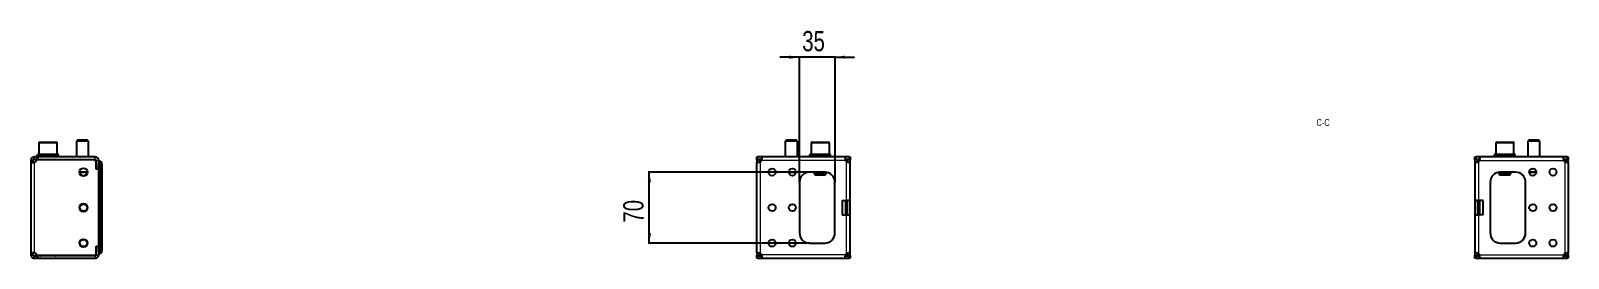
# Model space of a CAD drawing. Header units: millimetres. Extents: x 535 to 4661, y -1571 to 657.
# Drawn here: x 3145 to 4661, y 149 to 373 of the extents above; entities that cross this region are included whole.
import ezdxf

# ---------------------------------------------------------------- set-up
doc = ezdxf.new("R2010")
doc.units = ezdxf.units.MM
doc.layers.add('FORMAT', color=7, linetype='Continuous')
doc.styles.add('SLDTEXTSTYLE0', font='TXT', dxfattribs={"width": 0.75})
doc.dimstyles.new('SLDDIMSTYLE0', dxfattribs={"dimtxt": 20, "dimasz": 10, "dimexe": 0, "dimexo": 0.0625, "dimgap": 5, "dimtad": 2, "dimdec": 1, "dimrnd": 1e-09, "dimzin": 12, "dimdsep": 46, "dimtxsty": 'SLDTEXTSTYLE0', "dimsah": 1, "dimcen": 0.09, "dimadec": 0, "dimazin": 3, "dimtfac": 1, "dimtofl": 0, "dimtmove": 0, "dimatfit": 3, "dimfxl": 0, "dimfrac": 2, "dimtolj": 1, "dimtzin": 12, "dimarcsym": 0})
doc.dimstyles.new('SLDDIMSTYLE1', dxfattribs={"dimtxt": 20, "dimasz": 10, "dimexe": 0, "dimexo": 0.0625, "dimgap": 5, "dimtad": 2, "dimdec": 1, "dimrnd": 1e-09, "dimzin": 12, "dimdsep": 46, "dimtxsty": 'SLDTEXTSTYLE0', "dimsah": 1, "dimcen": 0.09, "dimadec": 0, "dimazin": 3, "dimtfac": 1, "dimtmove": 0, "dimatfit": 0, "dimfxl": 0, "dimfrac": 2, "dimtolj": 1, "dimtzin": 12, "dimarcsym": 0})

# ---------------------------------------------------------------- blocks, each defined once
blk = doc.blocks.new('_D_9')
at = {"layer": 'FORMAT'}
for p, q in [((3902.8, 347.1), (3883.5, 347.1)), ((3902.8, 223.6), (3902.8, 348.1)), ((3937.8, 347.1), (3902.8, 347.1)), ((3937.8, 223.6), (3937.8, 348.1)), ((3937.8, 347.1), (3957, 347.1))]:
    blk.add_line(p, q, dxfattribs=at)
for points in [[(3902.8, 347.1), (3892.8, 348.6), (3892.8, 345.5)], [(3937.8, 347.1), (3947.8, 345.5), (3947.8, 348.6)]]:
    blk.add_solid(points, dxfattribs=at)
at = {"layer": 'FORMAT', "insert": (3905.5, 372.9), "char_height": 20, "attachment_point": 1, "style": 'SLDTEXTSTYLE0'}
blk.add_mtext('35', dxfattribs=at)
blk = doc.blocks.new('_D_10')
at = {"layer": 'FORMAT'}
for p, q in [((3912.7, 233.6), (3753.7, 233.6)), ((3754.7, 163.6), (3754.7, 233.6)), ((3912.7, 163.6), (3753.7, 163.6))]:
    blk.add_line(p, q, dxfattribs=at)
for points in [[(3754.7, 233.6), (3753.2, 223.6), (3756.3, 223.6)], [(3754.7, 163.6), (3756.3, 173.6), (3753.2, 173.6)]]:
    blk.add_solid(points, dxfattribs=at)
at = {"layer": 'FORMAT', "insert": (3729, 183.8), "char_height": 20, "attachment_point": 1, "rotation": 90, "style": 'SLDTEXTSTYLE0'}
blk.add_mtext('70', dxfattribs=at)

msp = doc.modelspace()

# ---------------------------------------------------------------- linework, layer by layer
at = {"color": 7, "linetype": 'Continuous', "lineweight": 25}
for p, q in [((3152.82, 262.07), (3152.82, 251.07)), ((3153.82, 263.07), (3169.82, 263.07)), ((3170.82, 251.07), (3170.82, 262.07)), ((3190.9, 265.07), (3189.82, 264)), ((3189.82, 264), (3189.82, 248.57)), ((3201.82, 264), (3189.82, 264)), ((3200.75, 265.07), (3190.9, 265.07)), ((3201.82, 264), (3200.75, 265.07)), ((3201.82, 248.57), (3201.82, 264)), ((3889.83, 265.07), (3888.75, 264)), ((3888.75, 264), (3888.75, 248.57)), ((3900.75, 264), (3888.75, 264)), ((3899.68, 265.07), (3889.83, 265.07)), ((3900.75, 264), (3899.68, 265.07)), ((3900.75, 248.57), (3900.75, 264)), ((3914.25, 262.07), (3914.25, 251.07)), ((3915.25, 263.07), (3923.64, 263.07)), ((3923.64, 263.07), (3931.25, 263.07)), ((3932.25, 251.07), (3932.25, 262.07)), ((4589.25, 262.07), (4589.25, 251.07)), ((4590.25, 263.07), (4598.59, 263.07)), ((4598.59, 263.07), (4606.25, 263.07)), ((4607.25, 251.07), (4607.25, 262.07)), ((4621.83, 265.07), (4620.75, 264)), ((4620.75, 264), (4620.75, 248.57)), ((4632.75, 264), (4620.75, 264)), ((4631.68, 265.07), (4621.83, 265.07)), ((4632.75, 264), (4631.68, 265.07)), ((4632.75, 248.57), (4632.75, 264)), ((3144.82, 245.07), (3144.82, 243.85)), ((3147.32, 245.07), (3144.82, 245.07)), ((3147.32, 243.85), (3144.82, 243.85)), ((3144.82, 243.85), (3144.82, 153.3)), ((3147.32, 245.07), (3147.32, 243.85)), ((3148.32, 246.07), (3148.32, 248.57)), ((3150.72, 248.57), (3148.32, 248.57)), ((3150.73, 246.07), (3148.32, 246.07)), ((3150.72, 248.57), (3150.72, 246.07)), ((3150.72, 248.57), (3151.72, 248.57)), ((3151.72, 246.07), (3150.72, 246.07)), ((3151.57, 251.07), (3151.57, 250.07)), ((3151.57, 251.07), (3151.58, 251.07)), ((3151.57, 250.07), (3151.58, 250.07)), ((3151.58, 251.07), (3151.58, 250.82)), ((3152.37, 251.07), (3151.58, 251.07)), ((3151.58, 250.07), (3151.58, 250.32)), ((3152.37, 250.07), (3151.58, 250.07)), ((3208.32, 248.57), (3151.72, 248.57)), ((3151.72, 246.07), (3208.32, 246.07)), ((3151.75, 245.97), (3206.72, 245.97)), ((3152.37, 251.07), (3152.47, 251.07)), ((3152.37, 250.07), (3152.47, 250.07)), ((3152.47, 251.07), (3152.47, 250.82)), ((3154.61, 251.07), (3152.47, 251.07)), ((3152.47, 250.07), (3152.47, 250.32)), ((3154.61, 250.07), (3152.47, 250.07)), ((3154.61, 251.07), (3154.79, 251.07)), ((3154.61, 250.07), (3154.79, 250.07)), ((3154.79, 251.07), (3154.79, 250.82)), ((3157.95, 251.07), (3154.79, 251.07)), ((3154.79, 250.07), (3154.79, 250.32)), ((3157.95, 250.07), (3154.79, 250.07)), ((3155.82, 250.07), (3155.82, 248.57)), ((3157.95, 251.07), (3158.18, 251.07)), ((3157.95, 250.07), (3158.18, 250.07)), ((3158.18, 251.07), (3158.18, 250.82)), ((3161.87, 251.07), (3158.18, 251.07)), ((3158.18, 250.07), (3158.18, 250.32)), ((3161.87, 250.07), (3158.18, 250.07)), ((3161.87, 251.07), (3161.96, 251.07)), ((3161.87, 250.07), (3162.05, 250.07)), ((3162.05, 250.07), (3162.12, 250.07)), ((3162.09, 251.07), (3162.12, 251.07)), ((3162.12, 251.07), (3162.12, 250.82)), ((3165.79, 251.07), (3162.12, 251.07)), ((3162.12, 250.07), (3162.12, 250.32)), ((3165.79, 250.07), (3162.12, 250.07)), ((3165.79, 251.07), (3166.02, 251.07)), ((3165.79, 250.07), (3166.02, 250.07)), ((3166.02, 251.07), (3166.02, 250.82)), ((3169.11, 251.07), (3166.02, 251.07)), ((3166.02, 250.07), (3166.02, 250.32)), ((3169.11, 250.07), (3166.02, 250.07)), ((3167.82, 248.57), (3167.82, 250.07)), ((3169.11, 251.07), (3169.28, 251.07)), ((3169.11, 250.07), (3169.28, 250.07)), ((3169.28, 251.07), (3169.28, 250.82)), ((3171.31, 251.07), (3169.28, 251.07)), ((3169.28, 250.07), (3169.28, 250.32)), ((3171.31, 250.07), (3169.28, 250.07)), ((3171.31, 251.07), (3171.4, 251.07)), ((3171.31, 250.07), (3171.4, 250.07)), ((3171.4, 251.07), (3171.4, 250.82)), ((3172.07, 251.07), (3171.4, 251.07)), ((3171.4, 250.07), (3171.4, 250.32)), ((3172.07, 250.07), (3171.4, 250.07)), ((3172.07, 250.07), (3172.07, 251.07)), ((3185.57, 246.07), (3185.57, 245.97)), ((3185.86, 246.07), (3185.86, 245.97)), ((3187.55, 246.07), (3187.55, 245.97)), ((3190.5, 246.07), (3190.5, 245.97)), ((3194.26, 246.07), (3194.26, 245.97)), ((3198.25, 246.07), (3198.25, 245.97)), ((3201.88, 246.07), (3201.88, 245.97)), ((3204.58, 246.07), (3204.58, 245.97)), ((3205.95, 246.07), (3205.95, 245.97)), ((3206.07, 245.97), (3206.07, 246.07)), ((3209.22, 236.47), (3209.22, 243.47)), ((3209.32, 245.07), (3209.32, 237.12)), ((3211.82, 245.07), (3211.82, 237.12)), ((3211.82, 244.82), (3212.02, 244.82)), ((3211.82, 155.1), (3211.82, 242.55)), ((3212.02, 244.82), (3213.71, 244.37)), ((3214.82, 241.47), (3214.82, 242.92)), ((3860.75, 246.07), (3860.75, 248.57)), ((3860.75, 248.57), (3861.86, 248.57)), ((3861.86, 246.07), (3860.75, 246.07)), ((3860.75, 246.07), (3860.75, 245.97)), ((3860.75, 245.97), (3863.25, 245.97)), ((3860.75, 245.36), (3860.75, 245.97)), ((3860.75, 245.36), (3860.75, 243.3)), ((3860.75, 153.85), (3860.75, 243.3)), ((3860.75, 243.3), (3861.85, 243.3)), ((3865.58, 248.57), (3861.86, 248.57)), ((3865.58, 246.07), (3861.86, 246.07)), ((3863.25, 245.97), (3863.25, 245.36)), ((3863.25, 245.36), (3863.25, 243.54)), ((3947.92, 248.57), (3865.58, 248.57)), ((3865.58, 248.57), (3865.58, 246.36)), ((3913, 251.07), (3913, 250.07)), ((3913, 251.07), (3913.01, 251.07)), ((3913, 250.07), (3913.01, 250.07)), ((3913.01, 251.07), (3913.01, 250.82)), ((3913.84, 251.07), (3913.01, 251.07)), ((3913.01, 250.07), (3913.01, 250.32)), ((3913.84, 250.07), (3913.01, 250.07)), ((3913.84, 251.07), (3913.94, 251.07)), ((3913.84, 250.07), (3913.94, 250.07)), ((3913.94, 251.07), (3913.94, 250.82)), ((3916.11, 251.07), (3913.94, 251.07)), ((3913.94, 250.07), (3913.94, 250.32)), ((3916.11, 250.07), (3913.94, 250.07)), ((3916.11, 251.07), (3916.29, 251.07)), ((3916.11, 250.07), (3916.29, 250.07)), ((3916.29, 251.07), (3916.29, 250.82)), ((3919.46, 251.07), (3916.29, 251.07)), ((3916.29, 250.07), (3916.29, 250.32)), ((3919.46, 250.07), (3916.29, 250.07)), ((3917.25, 250.07), (3917.25, 248.57)), ((3919.46, 251.07), (3919.69, 251.07)), ((3919.46, 250.07), (3919.69, 250.07)), ((3919.69, 251.07), (3919.69, 250.82)), ((3923.39, 251.07), (3919.69, 251.07)), ((3919.69, 250.07), (3919.69, 250.32)), ((3923.39, 250.07), (3919.69, 250.07)), ((3923.39, 251.07), (3923.69, 251.07)), ((3923.39, 251.07), (3923.47, 251.07)), ((3923.39, 250.07), (3923.55, 250.07)), ((3923.55, 250.07), (3923.64, 250.07)), ((3923.6, 251.07), (3923.64, 251.07)), ((3923.64, 251.07), (3923.64, 250.82)), ((3927.31, 251.07), (3923.64, 251.07)), ((3923.64, 250.07), (3923.64, 250.32)), ((3927.31, 250.07), (3923.64, 250.07)), ((3927.31, 251.07), (3927.53, 251.07)), ((3927.31, 250.07), (3927.53, 250.07)), ((3927.53, 251.07), (3927.53, 250.82)), ((3930.6, 251.07), (3927.53, 251.07)), ((3927.53, 250.07), (3927.53, 250.32)), ((3930.6, 250.07), (3927.53, 250.07)), ((3929.25, 248.57), (3929.25, 250.07)), ((3930.6, 251.07), (3930.77, 251.07)), ((3930.6, 250.07), (3930.77, 250.07)), ((3930.77, 251.07), (3930.77, 250.82)), ((3932.78, 251.07), (3930.77, 251.07)), ((3930.77, 250.07), (3930.77, 250.32)), ((3932.78, 250.07), (3930.77, 250.07)), ((3932.78, 251.07), (3932.87, 251.07)), ((3932.78, 250.07), (3932.87, 250.07)), ((3932.87, 251.07), (3932.87, 250.82)), ((3933.5, 251.07), (3932.87, 251.07)), ((3932.87, 250.07), (3932.87, 250.32)), ((3933.5, 250.07), (3932.87, 250.07)), ((3933.5, 250.07), (3933.5, 251.07)), ((3947.92, 248.57), (3947.92, 246.07)), ((3951.64, 248.57), (3947.92, 248.57)), ((3951.64, 246.07), (3947.92, 246.07)), ((3950.25, 245.97), (3952.75, 245.97)), ((3950.25, 245.36), (3950.25, 245.97)), ((3950.25, 243.53), (3950.25, 245.36)), ((3951.64, 248.57), (3952.75, 248.57)), ((3952.75, 246.07), (3951.64, 246.07)), ((3952.75, 248.57), (3952.75, 246.07)), ((3952.75, 245.97), (3952.75, 246.07)), ((3952.75, 245.97), (3952.75, 245.36)), ((3952.75, 243.3), (3952.75, 245.36)), ((3952.75, 205.57), (3952.75, 243.3)), ((4568.75, 246.07), (4568.75, 248.57)), ((4568.75, 248.57), (4569.86, 248.57)), ((4569.86, 246.07), (4568.75, 246.07)), ((4568.75, 246.07), (4568.75, 245.97)), ((4568.75, 245.97), (4571.25, 245.97)), ((4568.75, 245.36), (4568.75, 245.97)), ((4568.75, 245.36), (4568.75, 243.3)), ((4568.75, 243.3), (4569.85, 243.3)), ((4568.75, 243.3), (4568.75, 205.57)), ((4573.58, 248.57), (4569.86, 248.57)), ((4573.58, 246.07), (4569.86, 246.07)), ((4571.25, 245.97), (4571.25, 245.36)), ((4571.25, 245.36), (4571.25, 243.54)), ((4655.92, 248.57), (4573.58, 248.57)), ((4573.58, 248.57), (4573.58, 246.36)), ((4588, 251.07), (4588, 250.07)), ((4588, 251.07), (4588.01, 251.07)), ((4588, 250.07), (4588.01, 250.07)), ((4588.01, 251.07), (4588.01, 250.82)), ((4588.84, 251.07), (4588.01, 251.07)), ((4588.01, 250.07), (4588.01, 250.32)), ((4588.84, 250.07), (4588.01, 250.07)), ((4588.84, 251.07), (4588.94, 251.07)), ((4588.84, 250.07), (4588.94, 250.07)), ((4588.94, 251.07), (4588.94, 250.82)), ((4591.11, 251.07), (4588.94, 251.07)), ((4588.94, 250.07), (4588.94, 250.32)), ((4591.11, 250.07), (4588.94, 250.07)), ((4591.11, 251.07), (4591.29, 251.07)), ((4591.11, 250.07), (4591.29, 250.07)), ((4591.29, 251.07), (4591.29, 250.82)), ((4594.47, 251.07), (4591.29, 251.07)), ((4591.29, 250.07), (4591.29, 250.32)), ((4594.47, 250.07), (4591.29, 250.07)), ((4592.25, 250.07), (4592.25, 248.57)), ((4594.47, 251.07), (4594.7, 251.07)), ((4594.47, 250.07), (4594.7, 250.07)), ((4594.7, 251.07), (4594.7, 250.82)), ((4598.4, 251.07), (4594.7, 251.07)), ((4594.7, 250.07), (4594.7, 250.32)), ((4598.4, 250.07), (4594.7, 250.07)), ((4598.4, 251.07), (4598.64, 251.07)), ((4598.4, 251.07), (4598.47, 251.07)), ((4598.4, 250.07), (4598.55, 250.07)), ((4598.55, 250.07), (4598.65, 250.07)), ((4598.6, 251.07), (4598.65, 251.07)), ((4598.65, 251.07), (4598.65, 250.82)), ((4602.31, 251.07), (4598.65, 251.07)), ((4598.65, 250.07), (4598.65, 250.32)), ((4602.31, 250.07), (4598.65, 250.07)), ((4602.31, 251.07), (4602.54, 251.07)), ((4602.31, 250.07), (4602.54, 250.07)), ((4602.54, 251.07), (4602.54, 250.82)), ((4605.6, 251.07), (4602.54, 251.07)), ((4602.54, 250.07), (4602.54, 250.32)), ((4605.6, 250.07), (4602.54, 250.07)), ((4604.25, 248.57), (4604.25, 250.07)), ((4605.6, 251.07), (4605.77, 251.07)), ((4605.6, 250.07), (4605.77, 250.07)), ((4605.77, 251.07), (4605.77, 250.82)), ((4607.78, 251.07), (4605.77, 251.07)), ((4605.77, 250.07), (4605.77, 250.32)), ((4607.78, 250.07), (4605.77, 250.07)), ((4607.78, 251.07), (4607.87, 251.07)), ((4607.78, 250.07), (4607.87, 250.07)), ((4607.87, 251.07), (4607.87, 250.82)), ((4608.5, 251.07), (4607.87, 251.07)), ((4607.87, 250.07), (4607.87, 250.32)), ((4608.5, 250.07), (4607.87, 250.07)), ((4608.5, 250.07), (4608.5, 251.07)), ((4655.92, 246.07), (4655.92, 248.57)), ((4659.64, 248.57), (4655.92, 248.57)), ((4659.64, 246.07), (4655.92, 246.07)), ((4658.25, 245.97), (4660.75, 245.97)), ((4658.25, 245.36), (4658.25, 245.97)), ((4658.25, 243.53), (4658.25, 245.36)), ((4659.64, 248.57), (4660.75, 248.57)), ((4660.75, 246.07), (4659.64, 246.07)), ((4660.75, 248.57), (4660.75, 246.07)), ((4660.75, 245.97), (4660.75, 246.07)), ((4660.75, 245.97), (4660.75, 245.36)), ((4660.75, 243.3), (4660.75, 245.36)), ((4660.75, 243.3), (4660.75, 153.85)), ((3200.79, 233.07), (3192.85, 233.07)), ((3209.22, 238.05), (3209.32, 237.84)), ((3211.82, 236.47), (3209.22, 236.47)), ((3211.82, 237.12), (3209.32, 237.12)), ((3211.82, 236.47), (3211.82, 160.67)), ((3212.02, 155.72), (3212.02, 241.93)), ((3214.82, 241.47), (3214.82, 167.03)), ((3899.22, 233.07), (3892.29, 233.07)), ((3927.75, 233.57), (3912.75, 233.57)), ((3914.42, 233.48), (3914.4, 233.48)), ((3914.42, 233.47), (3914.42, 233.48)), ((3914.52, 233.47), (3914.42, 233.47)), ((3914.52, 233.57), (3914.52, 233.47)), ((3917.78, 233.47), (3914.52, 233.47)), ((3917.25, 233.47), (3917.25, 232.15)), ((3917.25, 232.15), (3918.33, 231.07)), ((3917.25, 232.15), (3923.54, 232.15)), ((3917.78, 233.47), (3919.68, 233.47)), ((3918.33, 231.07), (3923.49, 231.07)), ((3920.23, 233.47), (3919.68, 233.47)), ((3926.27, 233.47), (3920.23, 233.47)), ((3923.49, 231.07), (3928.18, 231.07)), ((3923.54, 232.15), (3929.25, 232.15)), ((3926.83, 233.47), (3926.27, 233.47)), ((3926.83, 233.47), (3928.73, 233.47)), ((3928.18, 231.07), (3929.25, 232.15)), ((3929.16, 233.47), (3928.73, 233.47)), ((3929.25, 232.15), (3929.25, 233.46)), ((4592.25, 233.46), (4592.25, 232.15)), ((4592.25, 232.15), (4593.33, 231.07)), ((4592.25, 232.15), (4598.51, 232.15)), ((4592.78, 233.47), (4592.34, 233.47)), ((4592.78, 233.47), (4594.68, 233.47)), ((4593.33, 231.07), (4598.46, 231.07)), ((4608.75, 233.57), (4593.75, 233.57)), ((4595.23, 233.47), (4594.68, 233.47)), ((4601.27, 233.47), (4595.23, 233.47)), ((4598.46, 231.07), (4603.18, 231.07)), ((4598.51, 232.15), (4604.25, 232.15)), ((4601.83, 233.47), (4601.27, 233.47)), ((4601.83, 233.47), (4603.73, 233.47)), ((4603.18, 231.07), (4604.25, 232.15)), ((4606.98, 233.47), (4603.73, 233.47)), ((4604.25, 232.15), (4604.25, 233.47)), ((4606.98, 233.47), (4606.98, 233.57)), ((4607.08, 233.47), (4606.98, 233.47)), ((4607.1, 233.48), (4607.08, 233.48)), ((4607.08, 233.47), (4607.08, 233.48)), ((4629.22, 233.07), (4622.29, 233.07)), ((3902.75, 223.57), (3902.75, 173.57)), ((3937.75, 173.57), (3937.75, 223.57)), ((4583.75, 223.57), (4583.75, 173.57)), ((4618.75, 173.57), (4618.75, 223.57)), ((3944.75, 205.57), (3949.25, 205.57)), ((3944.75, 205.57), (3944.75, 191.57)), ((3952.75, 205.57), (3949.25, 205.57)), ((3950.25, 191.57), (3950.25, 205.57)), ((3952.75, 191.57), (3952.75, 205.57)), ((4572.25, 205.57), (4568.75, 205.57)), ((4568.75, 205.57), (4568.75, 191.57)), ((4571.25, 205.57), (4571.25, 191.57)), ((4576.75, 205.57), (4572.25, 205.57)), ((4576.75, 191.57), (4576.75, 205.57)), ((3944.75, 191.57), (3949.25, 191.57)), ((3949.25, 191.57), (3952.75, 191.57)), ((3952.75, 153.85), (3952.75, 191.57)), ((4568.75, 191.57), (4572.25, 191.57)), ((4568.75, 191.57), (4568.75, 153.85)), ((4576.75, 191.57), (4572.25, 191.57)), ((3214.82, 167.03), (3214.82, 158.82)), ((3144.82, 153.3), (3147.32, 153.3)), ((3144.82, 153.3), (3144.82, 152.07)), ((3144.82, 152.07), (3147.32, 152.07)), ((3147.32, 153.3), (3147.32, 152.07)), ((3209.22, 160.67), (3211.82, 160.67)), ((3209.22, 153.67), (3209.22, 160.67)), ((3209.22, 159.6), (3209.32, 159.81)), ((3209.32, 160.02), (3209.32, 152.07)), ((3211.82, 160.02), (3209.32, 160.02)), ((3211.82, 160.02), (3211.82, 152.07)), ((3212.02, 152.82), (3211.82, 152.82)), ((3213.71, 153.28), (3212.02, 152.82)), ((3215.02, 165.08), (3214.82, 165.08)), ((3215.02, 165.04), (3214.82, 165.04)), ((3215.02, 165.03), (3214.82, 165.03)), ((3215.02, 160.82), (3214.82, 160.82)), ((3215.02, 160.77), (3214.82, 160.77)), ((3214.82, 158.82), (3214.82, 156.17)), ((3214.82, 154.73), (3214.82, 156.17)), ((3215.02, 164.59), (3215.02, 161.26)), ((3860.75, 153.85), (3860.75, 151.79)), ((3860.75, 151.17), (3860.75, 151.79)), ((3863.25, 153.62), (3863.25, 151.79)), ((3863.25, 151.79), (3863.25, 151.17)), ((3912.75, 163.57), (3927.75, 163.57)), ((3950.25, 151.79), (3950.25, 153.6)), ((3950.25, 151.17), (3950.25, 151.79)), ((3952.75, 153.85), (3951.66, 153.85)), ((3952.75, 151.79), (3952.75, 153.85)), ((3952.75, 151.79), (3952.75, 151.17)), ((4568.75, 153.85), (4568.75, 151.79)), ((4568.75, 151.17), (4568.75, 151.79)), ((4571.25, 153.62), (4571.25, 151.79)), ((4571.25, 151.79), (4571.25, 151.17)), ((4593.75, 163.57), (4608.75, 163.57)), ((4658.25, 151.79), (4658.25, 153.6)), ((4658.25, 151.17), (4658.25, 151.79)), ((4660.75, 153.85), (4659.66, 153.85)), ((4660.75, 151.79), (4660.75, 153.85)), ((4660.75, 151.79), (4660.75, 151.17)), ((3148.32, 148.57), (3148.32, 151.07)), ((3148.32, 151.07), (3150.72, 151.07)), ((3148.32, 148.57), (3150.72, 148.57)), ((3150.72, 151.07), (3150.72, 148.57)), ((3150.72, 151.07), (3151.72, 151.07)), ((3151.72, 148.57), (3150.72, 148.57)), ((3208.32, 151.07), (3151.72, 151.07)), ((3151.72, 148.57), (3208.32, 148.57)), ((3206.72, 151.17), (3151.75, 151.17)), ((3863.25, 151.17), (3860.75, 151.17)), ((3860.75, 151.17), (3860.75, 151.07)), ((3860.75, 148.57), (3860.75, 151.07)), ((3860.75, 151.07), (3861.86, 151.07)), ((3861.86, 148.57), (3860.75, 148.57)), ((3861.86, 151.07), (3865.58, 151.07)), ((3861.86, 148.57), (3865.58, 148.57)), ((3865.58, 151.07), (3865.58, 148.57)), ((3865.58, 148.57), (3947.92, 148.57)), ((3947.92, 151.07), (3951.64, 151.07)), ((3947.92, 148.57), (3947.92, 150.79)), ((3947.92, 148.57), (3951.64, 148.57)), ((3952.75, 151.17), (3950.25, 151.17)), ((3951.64, 151.07), (3952.75, 151.07)), ((3952.75, 148.57), (3951.64, 148.57)), ((3952.75, 151.07), (3952.75, 151.17)), ((3952.75, 151.07), (3952.75, 148.57)), ((4571.25, 151.17), (4568.75, 151.17)), ((4568.75, 151.17), (4568.75, 151.07)), ((4568.75, 148.57), (4568.75, 151.07)), ((4568.75, 151.07), (4569.86, 151.07)), ((4569.86, 148.57), (4568.75, 148.57)), ((4569.86, 151.07), (4573.58, 151.07)), ((4569.86, 148.57), (4573.58, 148.57)), ((4573.58, 148.57), (4573.58, 151.07)), ((4573.58, 148.57), (4655.92, 148.57)), ((4655.92, 151.07), (4659.64, 151.07)), ((4655.92, 148.57), (4655.92, 150.79)), ((4655.92, 148.57), (4659.64, 148.57)), ((4660.75, 151.17), (4658.25, 151.17)), ((4659.64, 151.07), (4660.75, 151.07)), ((4660.75, 148.57), (4659.64, 148.57)), ((4660.75, 151.07), (4660.75, 151.17)), ((4660.75, 151.07), (4660.75, 148.57))]:
    msp.add_line(p, q, dxfattribs=at)
at = {"color": 8, "linetype": 'Continuous', "lineweight": 18}
for p, q in [((3170.82, 262.07), (3152.82, 262.07)), ((3923.69, 262.07), (3914.25, 262.07)), ((3932.25, 262.07), (3923.69, 262.07)), ((4598.64, 262.07), (4589.25, 262.07)), ((4607.25, 262.07), (4598.64, 262.07)), ((3148.32, 243.3), (3148.32, 153.85)), ((3151.72, 248.57), (3151.72, 246.07)), ((3208.32, 246.07), (3208.32, 248.57)), ((3209.32, 245.07), (3211.82, 245.07)), ((3863.25, 245.36), (3860.75, 245.36)), ((3861.86, 248.57), (3861.86, 246.07)), ((3863.25, 245.07), (3865.34, 245.07)), ((3864.25, 153.3), (3864.25, 243.85)), ((3948.17, 245.07), (3865.34, 245.07)), ((3948.17, 245.07), (3950.25, 245.07)), ((3949.25, 205.57), (3949.25, 243.85)), ((3952.75, 245.36), (3950.25, 245.36)), ((3951.64, 246.07), (3951.64, 248.57)), ((4571.25, 245.36), (4568.75, 245.36)), ((4569.86, 248.57), (4569.86, 246.07)), ((4571.25, 245.07), (4573.34, 245.07)), ((4572.25, 243.85), (4572.25, 205.57)), ((4573.34, 245.07), (4656.17, 245.07)), ((4656.17, 245.07), (4658.25, 245.07)), ((4657.25, 243.85), (4657.25, 153.3)), ((4660.75, 245.36), (4658.25, 245.36)), ((4659.64, 246.07), (4659.64, 248.57)), ((3192.85, 234.07), (3200.79, 234.07)), ((3211.63, 236.47), (3211.63, 237.12)), ((3213.71, 241.47), (3212.02, 241.93)), ((3213.71, 156.17), (3213.71, 241.47)), ((3214.82, 241.47), (3213.71, 241.47)), ((3892.29, 234.07), (3899.22, 234.07)), ((3919.68, 233.57), (3919.68, 233.47)), ((3920.23, 233.57), (3920.23, 233.47)), ((3926.27, 233.57), (3926.27, 233.47)), ((3926.83, 233.57), (3926.83, 233.47)), ((4594.68, 233.57), (4594.68, 233.47)), ((4595.23, 233.57), (4595.23, 233.47)), ((4601.27, 233.57), (4601.27, 233.47)), ((4601.83, 233.57), (4601.83, 233.47)), ((4622.29, 234.07), (4629.22, 234.07)), ((3948.06, 191.57), (3948.06, 205.57)), ((3948.26, 205.57), (3948.26, 191.57)), ((3948.36, 191.57), (3948.36, 205.57)), ((3948.56, 205.57), (3948.56, 191.57)), ((3949.44, 191.57), (3949.44, 205.57)), ((3949.64, 205.57), (3949.64, 191.57)), ((3949.75, 191.57), (3949.75, 205.57)), ((3949.95, 205.57), (3949.95, 191.57)), ((4571.56, 191.57), (4571.56, 205.57)), ((4571.76, 205.57), (4571.76, 191.57)), ((4571.86, 191.57), (4571.86, 205.57)), ((4572.06, 205.57), (4572.06, 191.57)), ((4572.94, 191.57), (4572.94, 205.57)), ((4573.14, 205.57), (4573.14, 191.57)), ((4573.25, 191.57), (4573.25, 205.57)), ((4573.45, 205.57), (4573.45, 191.57)), ((3949.25, 153.3), (3949.25, 191.57)), ((4572.25, 191.57), (4572.25, 153.3)), ((3209.32, 152.07), (3211.82, 152.07)), ((3211.63, 160.02), (3211.63, 160.67)), ((3212.02, 155.72), (3213.71, 156.17)), ((3213.71, 156.17), (3214.82, 156.17)), ((3215.02, 164.59), (3214.82, 164.59)), ((3215.02, 161.26), (3214.82, 161.26)), ((3860.75, 151.79), (3863.25, 151.79)), ((3865.34, 152.07), (3863.25, 152.07)), ((3948.17, 152.07), (3865.34, 152.07)), ((3950.25, 152.07), (3948.17, 152.07)), ((3950.25, 151.79), (3952.75, 151.79)), ((4568.75, 151.79), (4571.25, 151.79)), ((4573.34, 152.07), (4571.25, 152.07)), ((4573.34, 152.07), (4656.17, 152.07)), ((4658.25, 152.07), (4656.17, 152.07)), ((4658.25, 151.79), (4660.75, 151.79)), ((3151.72, 151.07), (3151.72, 148.57)), ((3208.32, 151.07), (3208.32, 148.57)), ((3861.86, 151.07), (3861.86, 148.57)), ((3951.64, 148.57), (3951.64, 151.07)), ((4569.86, 151.07), (4569.86, 148.57)), ((4659.64, 148.57), (4659.64, 151.07))]:
    msp.add_line(p, q, dxfattribs=at)
at = {"color": 7, "linetype": 'Continuous', "lineweight": 25}
for centre, radius in [((3196.82, 233.57), 4), ((3875.75, 233.57), 3.5), ((3895.75, 233.57), 3.5), ((4625.75, 233.57), 3.5), ((4645.75, 233.57), 3.5), ((3196.82, 198.57), 4), ((3196.82, 198.57), 3.5), ((3875.75, 198.57), 3.5), ((3895.75, 198.57), 3.5), ((4625.75, 198.57), 3.5), ((4645.75, 198.57), 3.5), ((3196.82, 163.57), 4), ((3196.82, 163.57), 3.5), ((3875.75, 163.57), 3.5), ((3895.75, 163.57), 3.5), ((4625.75, 163.57), 3.5), ((4645.75, 163.57), 3.5)]:
    msp.add_circle(centre, radius, dxfattribs=at)
for centre, radius, start, end in [((3153.82, 262.07), 1, 90, 180), ((3169.82, 262.07), 1, 0, 90), ((3915.25, 262.07), 1, 90, 180), ((3931.25, 262.07), 1, 0, 90), ((4590.25, 262.07), 1, 90, 180), ((4606.25, 262.07), 1, 0, 90), ((3147.6, 246.72), 3.5, 281.89481, 337.11462), ((3151.75, 244.97), 1, 90, 157.11462), ((3154.47, 245.72), 0.35, 45.58469, 90), ((3169.17, 245.72), 0.35, 90, 134.41531), ((3206.72, 243.47), 2.5, 360, 90), ((3208.32, 245.07), 3.5, 0, 90), ((3208.32, 245.07), 1, 0, 90), ((3213.32, 242.92), 1.5, 0, 75), ((3862.25, 246.72), 3.5, 304.8499, 331.87293), ((3951.25, 246.72), 3.5, 208.12707, 235.1501), ((4570.25, 246.72), 3.5, 304.8499, 331.87293), ((4659.25, 246.72), 3.5, 208.12707, 235.1501), ((3196.82, 233.57), 3.5, 188.21321, 351.78679), ((3912.75, 223.57), 10, 90, 180), ((3927.75, 223.57), 10, 0, 90), ((4593.75, 223.57), 10, 90, 180), ((4608.75, 223.57), 10, 0, 90), ((3912.75, 173.57), 10, 180, 270), ((3927.75, 173.57), 10, 270, 0), ((4593.75, 173.57), 10, 180, 270), ((4608.75, 173.57), 10, 270, 0), ((3147.6, 150.42), 3.5, 22.88538, 78.10519), ((3151.75, 152.17), 1, 202.88538, 270), ((3206.72, 153.67), 2.5, 270, 0), ((3208.32, 152.07), 3.5, 270, 360), ((3208.32, 152.07), 1, 270, 360), ((3213.32, 154.73), 1.5, 285, 0), ((3862.25, 150.42), 3.5, 28.12707, 55.1501), ((3951.25, 150.42), 3.5, 124.8499, 151.87293), ((4570.25, 150.42), 3.5, 28.12707, 55.1501), ((4659.25, 150.42), 3.5, 124.8499, 151.87293), ((3154.47, 151.42), 0.35, 270, 314.41531), ((3169.17, 151.42), 0.35, 225.58469, 270)]:
    msp.add_arc(centre, radius, start, end, dxfattribs=at)
for centre, major_axis, start_param, end_param in [((3200.43, 244.82), (11.57, -3.1), 0.0670375, 0.2530722), ((3200.43, 152.82), (11.57, 3.1), 6.0301131, 6.2161478)]:
    msp.add_ellipse(centre, major_axis=major_axis, ratio=0.2505628, start_param=start_param, end_param=end_param, dxfattribs=at)
at = {"color": 8, "linetype": 'Continuous', "lineweight": 18}
for centre, major_axis, start_param, end_param in [((3213.32, 241.37), (0.38, 3), 4.762686, 6.2664448), ((3213.32, 156.28), (-0.38, 3), 3.1583332, 4.662092)]:
    msp.add_ellipse(centre, major_axis=major_axis, ratio=0.1230384, start_param=start_param, end_param=end_param, dxfattribs=at)
at = {"color": 7, "linetype": 'Continuous', "lineweight": 25}
for points, knots in [([(3148.32, 248.57), (3148.03, 248.55), (3147.48, 248.51), (3146.57, 248.16), (3145.69, 247.49), (3144.97, 246.38), (3144.87, 245.52), (3144.82, 245.07)], [0, 0, 0, 0, 0.16069, 0.3013121, 0.5219513, 0.7535732, 1, 1, 1, 1]), ([(3144.82, 243.85), (3144.87, 243.73), (3144.96, 243.51), (3145.53, 243.32), (3146.13, 243.25), (3146.76, 243.23), (3147.51, 243.24), (3148.05, 243.28), (3148.32, 243.3)], [0, 0, 0, 0, 0.2541487, 0.4482127, 0.5749082, 0.7088724, 0.8504677, 1, 1, 1, 1]), ([(3148.32, 246.07), (3148.24, 246.07), (3148.08, 246.06), (3147.87, 245.98), (3147.71, 245.87), (3147.58, 245.75), (3147.47, 245.61), (3147.35, 245.38), (3147.33, 245.2), (3147.32, 245.07)], [0, 0, 0, 0, 0.1567865, 0.2908092, 0.4035006, 0.4972984, 0.6071328, 0.7261813, 1, 1, 1, 1]), ([(3147.32, 243.85), (3147.34, 243.73), (3147.36, 243.53), (3147.51, 243.32), (3147.64, 243.27), (3147.69, 243.26)], [0, 0, 0, 0, 0.4882324, 0.8197059, 1, 1, 1, 1]), ([(3151.58, 250.82), (3151.58, 250.87), (3151.57, 250.93), (3151.57, 251.01), (3151.57, 251.05), (3151.57, 251.07)], [0, 0, 0, 0, 0.4999808, 0.7499881, 1, 1, 1, 1]), ([(3151.57, 250.07), (3151.57, 250.1), (3151.57, 250.14), (3151.57, 250.22), (3151.58, 250.28), (3151.58, 250.32)], [0, 0, 0, 0, 0.2501401, 0.5002802, 1, 1, 1, 1]), ([(3152.47, 250.82), (3152.45, 250.87), (3152.43, 250.93), (3152.4, 251.01), (3152.38, 251.05), (3152.37, 251.07)], [0, 0, 0, 0, 0.4999808, 0.7499881, 1, 1, 1, 1]), ([(3152.37, 250.07), (3152.38, 250.1), (3152.4, 250.14), (3152.43, 250.22), (3152.45, 250.28), (3152.47, 250.32)], [0, 0, 0, 0, 0.2501401, 0.5002802, 1, 1, 1, 1]), ([(3154.79, 250.82), (3154.76, 250.87), (3154.72, 250.93), (3154.66, 251.01), (3154.63, 251.05), (3154.61, 251.07)], [0, 0, 0, 0, 0.4999808, 0.7499881, 1, 1, 1, 1]), ([(3154.61, 250.07), (3154.63, 250.1), (3154.66, 250.14), (3154.72, 250.22), (3154.76, 250.28), (3154.79, 250.32)], [0, 0, 0, 0, 0.25014008, 0.50028016, 1, 1, 1, 1]), ([(3158.18, 250.82), (3158.14, 250.87), (3158.08, 250.93), (3158.01, 251.01), (3157.97, 251.05), (3157.95, 251.07)], [0, 0, 0, 0, 0.4999808, 0.7499881, 1, 1, 1, 1]), ([(3157.95, 250.07), (3157.97, 250.1), (3158.01, 250.14), (3158.08, 250.22), (3158.14, 250.28), (3158.18, 250.32)], [0, 0, 0, 0, 0.2501401, 0.5002802, 1, 1, 1, 1]), ([(3162.12, 250.82), (3162.08, 250.87), (3162.02, 250.93), (3161.94, 251.01), (3161.89, 251.05), (3161.87, 251.07)], [0, 0, 0, 0, 0.49998083, 0.7499881, 1, 1, 1, 1]), ([(3161.87, 250.07), (3161.89, 250.1), (3161.94, 250.14), (3162.02, 250.22), (3162.08, 250.28), (3162.12, 250.32)], [0, 0, 0, 0, 0.2501401, 0.5002802, 1, 1, 1, 1]), ([(3162.12, 250.82), (3162.11, 250.9), (3162.09, 251.03), (3162.06, 251.06), (3162.05, 251.07)], [0, 0, 0, 0, 0.5617942, 1, 1, 1, 1]), ([(3162.12, 250.32), (3162.11, 250.25), (3162.09, 250.12), (3162.06, 250.09), (3162.05, 250.07)], [0, 0, 0, 0, 0.5617942, 1, 1, 1, 1]), ([(3166.02, 250.82), (3165.98, 250.87), (3165.93, 250.93), (3165.85, 251.01), (3165.81, 251.05), (3165.79, 251.07)], [0, 0, 0, 0, 0.4999808, 0.7499881, 1, 1, 1, 1]), ([(3165.79, 250.07), (3165.81, 250.1), (3165.85, 250.14), (3165.93, 250.22), (3165.98, 250.28), (3166.02, 250.32)], [0, 0, 0, 0, 0.2501401, 0.5002802, 1, 1, 1, 1]), ([(3169.28, 250.82), (3169.25, 250.87), (3169.21, 250.93), (3169.15, 251.01), (3169.12, 251.05), (3169.11, 251.07)], [0, 0, 0, 0, 0.4999808, 0.7499881, 1, 1, 1, 1]), ([(3169.11, 250.07), (3169.12, 250.1), (3169.15, 250.14), (3169.21, 250.22), (3169.25, 250.28), (3169.28, 250.32)], [0, 0, 0, 0, 0.2501401, 0.5002802, 1, 1, 1, 1]), ([(3171.4, 250.82), (3171.39, 250.87), (3171.37, 250.93), (3171.33, 251.01), (3171.32, 251.05), (3171.31, 251.07)], [0, 0, 0, 0, 0.4999808, 0.7499881, 1, 1, 1, 1]), ([(3171.31, 250.07), (3171.32, 250.1), (3171.33, 250.14), (3171.37, 250.22), (3171.39, 250.28), (3171.4, 250.32)], [0, 0, 0, 0, 0.2501401, 0.5002802, 1, 1, 1, 1]), ([(3185.83, 245.97), (3185.83, 245.99), (3185.82, 246.02), (3185.81, 246.05), (3185.81, 246.07)], [0, 0, 0, 0, 0.374848, 1, 1, 1, 1]), ([(3187.46, 245.97), (3187.46, 245.99), (3187.44, 246.02), (3187.42, 246.05), (3187.41, 246.07)], [0, 0, 0, 0, 0.37484796, 1, 1, 1, 1]), ([(3190.37, 245.97), (3190.36, 245.99), (3190.33, 246.02), (3190.3, 246.05), (3190.29, 246.07)], [0, 0, 0, 0, 0.374848, 1, 1, 1, 1]), ([(3194.11, 245.97), (3194.1, 245.99), (3194.06, 246.02), (3194.03, 246.05), (3194.01, 246.07)], [0, 0, 0, 0, 0.374848, 1, 1, 1, 1]), ([(3198.11, 245.97), (3198.09, 245.99), (3198.06, 246.02), (3198.03, 246.05), (3198.01, 246.07)], [0, 0, 0, 0, 0.374848, 1, 1, 1, 1]), ([(3201.76, 245.97), (3201.75, 245.99), (3201.72, 246.02), (3201.69, 246.05), (3201.67, 246.07)], [0, 0, 0, 0, 0.374848, 1, 1, 1, 1]), ([(3204.5, 245.97), (3204.5, 245.99), (3204.48, 246.02), (3204.46, 246.05), (3204.45, 246.07)], [0, 0, 0, 0, 0.374848, 1, 1, 1, 1]), ([(3205.93, 245.97), (3205.93, 245.99), (3205.92, 246.02), (3205.91, 246.05), (3205.91, 246.07)], [0, 0, 0, 0, 0.374848, 1, 1, 1, 1]), ([(3860.75, 243.3), (3860.78, 243.28), (3860.82, 243.26), (3861.22, 243.24), (3861.94, 243.28), (3863.03, 243.5), (3863.84, 243.73), (3864.25, 243.85)], [0, 0, 0, 0, 0.1708405, 0.3192172, 0.5481031, 0.7678223, 1, 1, 1, 1]), ([(3865.34, 245.07), (3865.39, 245.33), (3865.49, 245.83), (3865.64, 246.65), (3865.74, 247.36), (3865.76, 247.92), (3865.74, 248.28), (3865.68, 248.53), (3865.62, 248.56), (3865.58, 248.57)], [0, 0, 0, 0, 0.14406669, 0.27127561, 0.47490748, 0.59799737, 0.72633757, 0.86024541, 1, 1, 1, 1]), ([(3913.01, 250.82), (3913.01, 250.87), (3913.01, 250.93), (3913, 251.01), (3913, 251.05), (3913, 251.07)], [0, 0, 0, 0, 0.4999808, 0.7499881, 1, 1, 1, 1]), ([(3913, 250.07), (3913, 250.1), (3913, 250.14), (3913.01, 250.22), (3913.01, 250.28), (3913.01, 250.32)], [0, 0, 0, 0, 0.25014008, 0.50028016, 1, 1, 1, 1]), ([(3913.94, 250.82), (3913.92, 250.87), (3913.9, 250.93), (3913.86, 251.01), (3913.85, 251.05), (3913.84, 251.07)], [0, 0, 0, 0, 0.4999808, 0.7499881, 1, 1, 1, 1]), ([(3913.84, 250.07), (3913.85, 250.1), (3913.86, 250.14), (3913.9, 250.22), (3913.92, 250.28), (3913.94, 250.32)], [0, 0, 0, 0, 0.25014008, 0.50028016, 1, 1, 1, 1]), ([(3916.29, 250.82), (3916.26, 250.87), (3916.21, 250.93), (3916.15, 251.01), (3916.12, 251.05), (3916.11, 251.07)], [0, 0, 0, 0, 0.4999808, 0.7499881, 1, 1, 1, 1]), ([(3916.11, 250.07), (3916.12, 250.1), (3916.15, 250.14), (3916.21, 250.22), (3916.26, 250.28), (3916.29, 250.32)], [0, 0, 0, 0, 0.2501401, 0.5002802, 1, 1, 1, 1]), ([(3919.69, 250.82), (3919.66, 250.87), (3919.6, 250.93), (3919.52, 251.01), (3919.48, 251.05), (3919.46, 251.07)], [0, 0, 0, 0, 0.4999808, 0.7499881, 1, 1, 1, 1]), ([(3919.46, 250.07), (3919.48, 250.1), (3919.52, 250.14), (3919.6, 250.22), (3919.66, 250.28), (3919.69, 250.32)], [0, 0, 0, 0, 0.2501401, 0.5002802, 1, 1, 1, 1]), ([(3923.64, 250.82), (3923.6, 250.87), (3923.54, 250.93), (3923.46, 251.01), (3923.41, 251.05), (3923.39, 251.07)], [0, 0, 0, 0, 0.4999808, 0.7499881, 1, 1, 1, 1]), ([(3923.39, 250.07), (3923.41, 250.1), (3923.46, 250.14), (3923.54, 250.22), (3923.6, 250.28), (3923.64, 250.32)], [0, 0, 0, 0, 0.25014008, 0.50028016, 1, 1, 1, 1]), ([(3923.64, 250.82), (3923.63, 250.9), (3923.59, 251.03), (3923.56, 251.06), (3923.55, 251.07)], [0, 0, 0, 0, 0.5617942, 1, 1, 1, 1]), ([(3923.64, 250.32), (3923.63, 250.25), (3923.59, 250.12), (3923.56, 250.09), (3923.55, 250.07)], [0, 0, 0, 0, 0.5617942, 1, 1, 1, 1]), ([(3927.53, 250.82), (3927.5, 250.87), (3927.44, 250.93), (3927.36, 251.01), (3927.32, 251.05), (3927.31, 251.07)], [0, 0, 0, 0, 0.4999808, 0.7499881, 1, 1, 1, 1]), ([(3927.31, 250.07), (3927.32, 250.1), (3927.36, 250.14), (3927.44, 250.22), (3927.5, 250.28), (3927.53, 250.32)], [0, 0, 0, 0, 0.2501401, 0.5002802, 1, 1, 1, 1]), ([(3930.77, 250.82), (3930.74, 250.87), (3930.7, 250.93), (3930.64, 251.01), (3930.61, 251.05), (3930.6, 251.07)], [0, 0, 0, 0, 0.4999808, 0.7499881, 1, 1, 1, 1]), ([(3930.6, 250.07), (3930.61, 250.1), (3930.64, 250.14), (3930.7, 250.22), (3930.74, 250.28), (3930.77, 250.32)], [0, 0, 0, 0, 0.2501401, 0.5002802, 1, 1, 1, 1]), ([(3932.87, 250.82), (3932.85, 250.87), (3932.83, 250.93), (3932.8, 251.01), (3932.78, 251.05), (3932.78, 251.07)], [0, 0, 0, 0, 0.4999808, 0.7499881, 1, 1, 1, 1]), ([(3932.78, 250.07), (3932.78, 250.1), (3932.8, 250.14), (3932.83, 250.22), (3932.85, 250.28), (3932.87, 250.32)], [0, 0, 0, 0, 0.2501401, 0.5002802, 1, 1, 1, 1]), ([(3947.92, 248.57), (3947.89, 248.55), (3947.83, 248.51), (3947.77, 248.16), (3947.74, 247.49), (3947.88, 246.38), (3948.07, 245.52), (3948.17, 245.07)], [0, 0, 0, 0, 0.16069004, 0.30131212, 0.52195134, 0.75357319, 1, 1, 1, 1]), ([(3949.25, 243.85), (3949.71, 243.73), (3950.51, 243.51), (3951.42, 243.32), (3952.02, 243.25), (3952.42, 243.23), (3952.7, 243.24), (3952.73, 243.28), (3952.75, 243.3)], [0, 0, 0, 0, 0.2541487, 0.4482127, 0.5749082, 0.7088724, 0.8504677, 1, 1, 1, 1]), ([(4568.75, 243.3), (4568.78, 243.28), (4568.82, 243.26), (4569.22, 243.24), (4569.94, 243.28), (4571.03, 243.5), (4571.84, 243.73), (4572.25, 243.85)], [0, 0, 0, 0, 0.1708405, 0.3192172, 0.5481031, 0.7678223, 1, 1, 1, 1]), ([(4573.34, 245.07), (4573.39, 245.33), (4573.49, 245.83), (4573.64, 246.65), (4573.74, 247.36), (4573.76, 247.92), (4573.74, 248.28), (4573.68, 248.53), (4573.62, 248.56), (4573.58, 248.57)], [0, 0, 0, 0, 0.1440667, 0.2712756, 0.4749075, 0.5979974, 0.7263376, 0.8602454, 1, 1, 1, 1]), ([(4588.01, 250.82), (4588.01, 250.87), (4588.01, 250.93), (4588.01, 251.01), (4588, 251.05), (4588, 251.07)], [0, 0, 0, 0, 0.4999808, 0.7499881, 1, 1, 1, 1]), ([(4588, 250.07), (4588, 250.1), (4588.01, 250.14), (4588.01, 250.22), (4588.01, 250.28), (4588.01, 250.32)], [0, 0, 0, 0, 0.2501401, 0.5002802, 1, 1, 1, 1]), ([(4588.94, 250.82), (4588.92, 250.87), (4588.9, 250.93), (4588.86, 251.01), (4588.85, 251.05), (4588.84, 251.07)], [0, 0, 0, 0, 0.49998083, 0.7499881, 1, 1, 1, 1]), ([(4588.84, 250.07), (4588.85, 250.1), (4588.86, 250.14), (4588.9, 250.22), (4588.92, 250.28), (4588.94, 250.32)], [0, 0, 0, 0, 0.2501401, 0.5002802, 1, 1, 1, 1]), ([(4591.29, 250.82), (4591.26, 250.87), (4591.21, 250.93), (4591.15, 251.01), (4591.12, 251.05), (4591.11, 251.07)], [0, 0, 0, 0, 0.4999808, 0.7499881, 1, 1, 1, 1]), ([(4591.11, 250.07), (4591.12, 250.1), (4591.15, 250.14), (4591.21, 250.22), (4591.26, 250.28), (4591.29, 250.32)], [0, 0, 0, 0, 0.25014008, 0.50028016, 1, 1, 1, 1]), ([(4594.7, 250.82), (4594.66, 250.87), (4594.6, 250.93), (4594.52, 251.01), (4594.48, 251.05), (4594.47, 251.07)], [0, 0, 0, 0, 0.4999808, 0.7499881, 1, 1, 1, 1]), ([(4594.47, 250.07), (4594.48, 250.1), (4594.52, 250.14), (4594.6, 250.22), (4594.66, 250.28), (4594.7, 250.32)], [0, 0, 0, 0, 0.2501401, 0.5002802, 1, 1, 1, 1]), ([(4598.65, 250.82), (4598.61, 250.87), (4598.54, 250.93), (4598.46, 251.01), (4598.42, 251.05), (4598.4, 251.07)], [0, 0, 0, 0, 0.4999808, 0.7499881, 1, 1, 1, 1]), ([(4598.4, 250.07), (4598.42, 250.1), (4598.46, 250.14), (4598.54, 250.22), (4598.61, 250.28), (4598.65, 250.32)], [0, 0, 0, 0, 0.25014008, 0.50028016, 1, 1, 1, 1]), ([(4598.65, 250.82), (4598.63, 250.9), (4598.6, 251.03), (4598.57, 251.06), (4598.55, 251.07)], [0, 0, 0, 0, 0.5617942, 1, 1, 1, 1]), ([(4598.65, 250.32), (4598.63, 250.25), (4598.6, 250.12), (4598.57, 250.09), (4598.55, 250.07)], [0, 0, 0, 0, 0.5617942, 1, 1, 1, 1]), ([(4602.54, 250.82), (4602.5, 250.87), (4602.44, 250.93), (4602.37, 251.01), (4602.33, 251.05), (4602.31, 251.07)], [0, 0, 0, 0, 0.4999808, 0.7499881, 1, 1, 1, 1]), ([(4602.31, 250.07), (4602.33, 250.1), (4602.37, 250.14), (4602.44, 250.22), (4602.5, 250.28), (4602.54, 250.32)], [0, 0, 0, 0, 0.2501401, 0.5002802, 1, 1, 1, 1]), ([(4605.77, 250.82), (4605.75, 250.87), (4605.7, 250.93), (4605.65, 251.01), (4605.62, 251.05), (4605.6, 251.07)], [0, 0, 0, 0, 0.49998083, 0.7499881, 1, 1, 1, 1]), ([(4605.6, 250.07), (4605.62, 250.1), (4605.65, 250.14), (4605.7, 250.22), (4605.75, 250.28), (4605.77, 250.32)], [0, 0, 0, 0, 0.2501401, 0.5002802, 1, 1, 1, 1]), ([(4607.87, 250.82), (4607.85, 250.87), (4607.83, 250.93), (4607.8, 251.01), (4607.79, 251.05), (4607.78, 251.07)], [0, 0, 0, 0, 0.49998083, 0.7499881, 1, 1, 1, 1]), ([(4607.78, 250.07), (4607.79, 250.1), (4607.8, 250.14), (4607.83, 250.22), (4607.85, 250.28), (4607.87, 250.32)], [0, 0, 0, 0, 0.2501401, 0.5002802, 1, 1, 1, 1]), ([(4655.92, 248.57), (4655.89, 248.55), (4655.83, 248.51), (4655.77, 248.16), (4655.74, 247.49), (4655.88, 246.38), (4656.07, 245.52), (4656.17, 245.07)], [0, 0, 0, 0, 0.16069, 0.3013121, 0.5219513, 0.7535732, 1, 1, 1, 1]), ([(4657.25, 243.85), (4657.71, 243.73), (4658.51, 243.51), (4659.42, 243.32), (4660.02, 243.25), (4660.42, 243.23), (4660.7, 243.24), (4660.73, 243.28), (4660.75, 243.3)], [0, 0, 0, 0, 0.2541487, 0.4482127, 0.5749082, 0.7088724, 0.8504677, 1, 1, 1, 1]), ([(3914.4, 233.48), (3914.36, 233.48), (3914.28, 233.48), (3914.14, 233.52), (3914.07, 233.56), (3914.05, 233.57)], [0, 0, 0, 0, 0.4181065, 0.8377329, 1, 1, 1, 1]), ([(3917.78, 233.47), (3917.71, 233.48), (3917.59, 233.48), (3917.53, 233.55), (3917.5, 233.57)], [0, 0, 0, 0, 0.594904, 1, 1, 1, 1]), ([(4604.01, 233.57), (4603.99, 233.55), (4603.93, 233.49), (4603.83, 233.48), (4603.75, 233.47), (4603.73, 233.47)], [0, 0, 0, 0, 0.3199575, 0.8240598, 1, 1, 1, 1]), ([(4607.46, 233.57), (4607.42, 233.55), (4607.32, 233.5), (4607.19, 233.48), (4607.13, 233.48), (4607.1, 233.48)], [0, 0, 0, 0, 0.34226, 0.7273166, 1, 1, 1, 1]), ([(3148.32, 153.85), (3148.01, 153.86), (3147.42, 153.89), (3146.47, 153.91), (3145.6, 153.87), (3144.95, 153.65), (3144.86, 153.42), (3144.82, 153.3)], [0, 0, 0, 0, 0.1708405, 0.3192172, 0.5481031, 0.7678223, 1, 1, 1, 1]), ([(3144.82, 152.07), (3144.84, 151.81), (3144.87, 151.32), (3145.15, 150.5), (3145.62, 149.79), (3146.24, 149.23), (3146.86, 148.87), (3147.57, 148.62), (3148.07, 148.59), (3148.32, 148.57)], [0, 0, 0, 0, 0.14406669, 0.27127561, 0.47490748, 0.59799737, 0.72633757, 0.86024541, 1, 1, 1, 1]), ([(3147.84, 153.9), (3147.78, 153.9), (3147.68, 153.89), (3147.55, 153.84), (3147.45, 153.75), (3147.35, 153.58), (3147.33, 153.42), (3147.32, 153.3)], [0, 0, 0, 0, 0.1587621, 0.29361, 0.4448203, 0.6115585, 1, 1, 1, 1]), ([(3147.32, 152.07), (3147.34, 151.94), (3147.36, 151.75), (3147.48, 151.52), (3147.59, 151.39), (3147.73, 151.26), (3147.91, 151.16), (3148.11, 151.09), (3148.25, 151.08), (3148.32, 151.07)], [0, 0, 0, 0, 0.29410257, 0.40637345, 0.49701393, 0.61185306, 0.73169113, 0.86010099, 1, 1, 1, 1]), ([(3215.02, 165.03), (3215.02, 165.02), (3215.02, 165), (3215.02, 164.88), (3215.02, 164.74), (3215.02, 164.64), (3215.02, 164.59)], [0, 0, 0, 0, 0.2813032, 0.555629, 0.7738783, 1, 1, 1, 1]), ([(3215.02, 161.26), (3215.02, 161.2), (3215.02, 161.07), (3215.02, 160.93), (3215.02, 160.84), (3215.02, 160.83), (3215.02, 160.82)], [0, 0, 0, 0, 0.285197, 0.5604282, 0.7770436, 1, 1, 1, 1]), ([(3864.25, 153.3), (3863.8, 153.42), (3862.99, 153.64), (3862.08, 153.83), (3861.49, 153.9), (3861.09, 153.92), (3860.81, 153.91), (3860.77, 153.87), (3860.75, 153.85)], [0, 0, 0, 0, 0.2541487, 0.4482127, 0.5749082, 0.7088724, 0.8504677, 1, 1, 1, 1]), ([(3865.58, 148.57), (3865.62, 148.6), (3865.67, 148.64), (3865.74, 148.99), (3865.76, 149.66), (3865.63, 150.77), (3865.44, 151.63), (3865.34, 152.07)], [0, 0, 0, 0, 0.16069, 0.3013121, 0.5219513, 0.7535732, 1, 1, 1, 1]), ([(3948.17, 152.07), (3948.11, 151.81), (3948.01, 151.32), (3947.87, 150.5), (3947.76, 149.79), (3947.75, 149.23), (3947.77, 148.87), (3947.82, 148.62), (3947.89, 148.59), (3947.92, 148.57)], [0, 0, 0, 0, 0.1440667, 0.2712756, 0.4749075, 0.5979974, 0.7263376, 0.8602454, 1, 1, 1, 1]), ([(3952.75, 153.85), (3952.73, 153.86), (3952.68, 153.89), (3952.28, 153.91), (3951.57, 153.87), (3950.47, 153.65), (3949.67, 153.42), (3949.25, 153.3)], [0, 0, 0, 0, 0.1708405, 0.3192172, 0.5481031, 0.7678223, 1, 1, 1, 1]), ([(4572.25, 153.3), (4571.8, 153.42), (4570.99, 153.64), (4570.08, 153.83), (4569.49, 153.9), (4569.09, 153.92), (4568.81, 153.91), (4568.77, 153.87), (4568.75, 153.85)], [0, 0, 0, 0, 0.2541487, 0.4482127, 0.5749082, 0.7088724, 0.8504677, 1, 1, 1, 1]), ([(4573.58, 148.57), (4573.62, 148.6), (4573.67, 148.64), (4573.74, 148.99), (4573.76, 149.66), (4573.63, 150.77), (4573.44, 151.63), (4573.34, 152.07)], [0, 0, 0, 0, 0.16069004, 0.30131212, 0.52195134, 0.75357319, 1, 1, 1, 1]), ([(4656.17, 152.07), (4656.11, 151.81), (4656.01, 151.32), (4655.87, 150.5), (4655.76, 149.79), (4655.75, 149.23), (4655.77, 148.87), (4655.82, 148.62), (4655.89, 148.59), (4655.92, 148.57)], [0, 0, 0, 0, 0.14406669, 0.27127561, 0.47490748, 0.59799737, 0.72633757, 0.86024541, 1, 1, 1, 1]), ([(4660.75, 153.85), (4660.73, 153.86), (4660.68, 153.89), (4660.28, 153.91), (4659.57, 153.87), (4658.47, 153.65), (4657.67, 153.42), (4657.25, 153.3)], [0, 0, 0, 0, 0.1708405, 0.3192172, 0.5481031, 0.7678223, 1, 1, 1, 1])]:
    msp.add_open_spline(points, degree=3, knots=knots, dxfattribs=at)

# ---------------------------------------------------------------- texts
at = {"layer": 'FORMAT', "insert": (4419.01, 286.08), "char_height": 7, "attachment_point": 2, "style": 'SLDTEXTSTYLE0'}
msp.add_mtext('C-C', dxfattribs=at)

# ---------------------------------------------------------------- dimensions: what is measured, and where the dimension line sits
at = {"layer": 'FORMAT'}
dim = msp.add_linear_dim(base=(3902.75, 347.07), p1=(3937.75, 223.57), p2=(3902.75, 223.57), dimstyle='SLDDIMSTYLE1', dxfattribs=at)
dim.commit()
dim.dimension.update_dxf_attribs({"geometry": '_D_9', "text_midpoint": (3920.25, 347.07), "dimtype": 160})
dim = msp.add_linear_dim(base=(3754.75, 233.57), p1=(3912.75, 163.57), p2=(3912.75, 233.57), angle=90, dimstyle='SLDDIMSTYLE0', dxfattribs=at)
dim.commit()
dim.dimension.update_dxf_attribs({"geometry": '_D_10', "text_midpoint": (3754.75, 198.57), "dimtype": 160})

doc.saveas('drawing.dxf')
